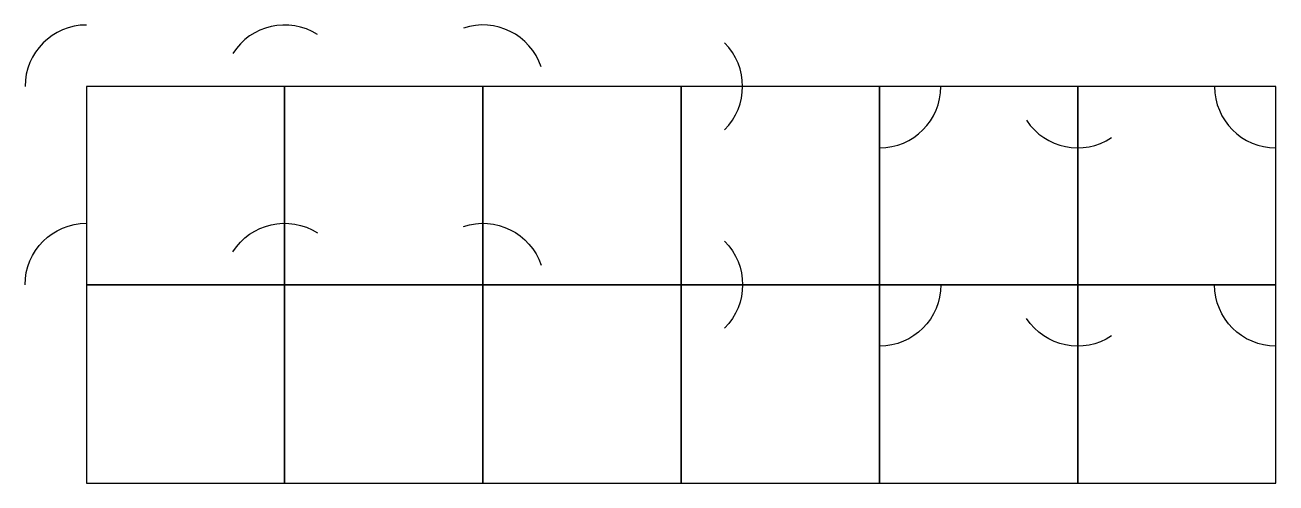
# Model space of a CAD drawing. Header units: millimetres. Extents: x 119 to 261, y -4 to 48.
import ezdxf

# ---------------------------------------------------------------- set-up
doc = ezdxf.new("R2010")
doc.units = ezdxf.units.MM
doc.layers.add('Default', color=7, linetype='Continuous', true_color=0x000000)

msp = doc.modelspace()

# ---------------------------------------------------------------- linework, layer by layer
at = {"layer": 'Default'}
for points in [[(125.65, 18.34), (148.24, 18.34), (148.24, 40.94), (125.65, 40.94)], [(148.24, 18.34), (170.84, 18.34), (170.84, 40.94), (148.24, 40.94)], [(170.84, 18.34), (193.44, 18.34), (193.44, 40.94), (170.84, 40.94)], [(193.44, 18.34), (216.04, 18.34), (216.04, 40.94), (193.44, 40.94)], [(216.04, 18.34), (238.64, 18.34), (238.64, 40.94), (216.04, 40.94)], [(238.64, 18.34), (261.23, 18.34), (261.23, 40.94), (238.64, 40.94)], [(125.65, -4.26), (148.24, -4.26), (148.24, 18.34), (125.65, 18.34)], [(148.24, -4.26), (170.84, -4.26), (170.84, 18.34), (148.24, 18.34)], [(170.84, -4.26), (193.44, -4.26), (193.44, 18.34), (170.84, 18.34)], [(193.44, -4.26), (216.04, -4.26), (216.04, 18.34), (193.44, 18.34)], [(216.04, -4.26), (238.64, -4.26), (238.64, 18.34), (216.04, 18.34)], [(238.64, -4.26), (261.23, -4.26), (261.23, 18.34), (238.64, 18.34)]]:
    msp.add_lwpolyline(points, close=True, dxfattribs=at)
for centre, start, end in [((125.65, 40.94), 90, 180), ((148.24, 40.94), 57.6482, 147.6482), ((170.84, 40.94), 18.5456, 108.5456), ((193.44, 40.94), 315, 45), ((216.04, 40.94), 270, 360), ((261.23, 40.94), 180, 270), ((238.64, 40.94), 213.4821, 303.4821)]:
    msp.add_arc(centre, 7, start, end, dxfattribs=at)
at = {"layer": 'Default', "extrusion": (0, 0, -1)}
for centre, start, end in [((-125.65, 18.34), 360, 90), ((-148.24, 18.34), 32.3518, 122.3518), ((-170.84, 18.34), 71.4544, 161.4544), ((-193.44, 18.34), 135, 225), ((-216.04, 18.34), 180, 270), ((-261.23, 18.34), 270, 0), ((-238.64, 18.34), 236.5179, 326.5179)]:
    msp.add_arc(centre, 7, start, end, dxfattribs=at)

doc.saveas('drawing.dxf')
